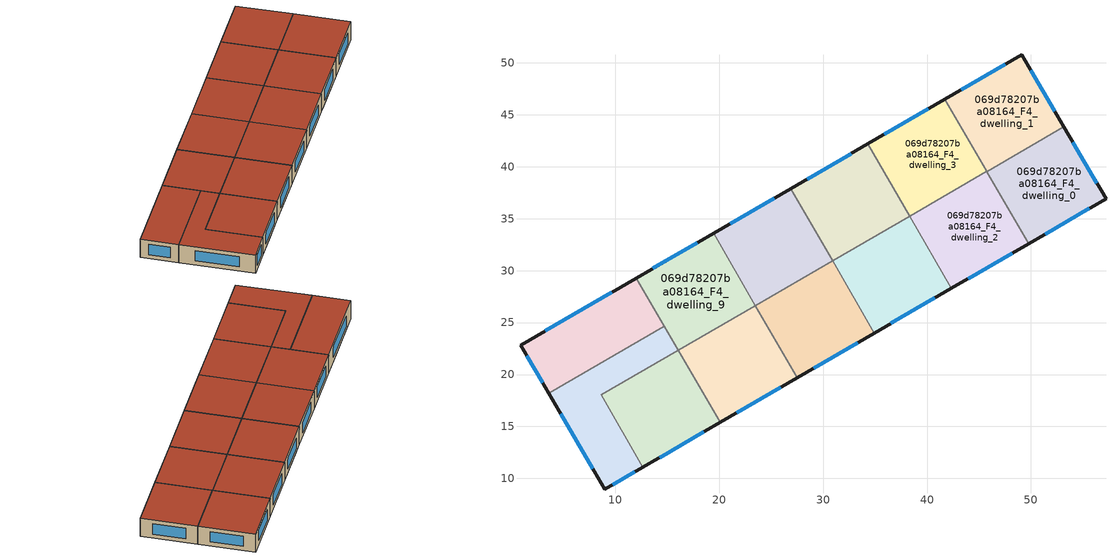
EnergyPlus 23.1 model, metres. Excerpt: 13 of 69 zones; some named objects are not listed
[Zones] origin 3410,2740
069d78207ba08164_F4_dwelling_0
 floor to 069d78207ba08164_F3_dwelling_7 (EU_floor_Construction): 53.19,43.84 57.23,36.92 50.33,32.92 46.31,39.86 z12
 floor adiabatic (EU_floor_Construction): 46.31,39.86 50.33,32.92 49.78,32.6 45.76,39.54 z12
 wall outside (EU_wall_Construction): 49.78,32.6 57.23,36.92 53.19,43.84 z12:15
 wall to 069d78207ba08164_F4_dwelling_2 (EU_wall_Construction): 45.76,39.54 49.78,32.6 z12:15
 wall to 069d78207ba08164_F4_dwelling_1 (EU_wall_Construction): 53.19,43.84 45.76,39.54 z12:15
 window (EU_Window_Construction): 56.37,38.4 54.05,42.36 / 51.38,33.53 55.64,36 z12.64:14.36
 roof outside (EU_roof_Construction): 57.23,36.92 53.19,43.84 45.76,39.54 49.78,32.6 z15
069d78207ba08164_F4_dwelling_1
 floor to 069d78207ba08164_F3_dwelling_0 (EU_floor_Construction): 49.13,50.79 53.18,43.86 46.27,39.85 42.25,46.8 z12
 floor to 069d78207ba08164_F3_dwelling_1 (EU_floor_Construction): 42.25,46.8 46.27,39.85 45.76,39.55 41.73,46.5 z12
 floor to 069d78207ba08164_F3_dwelling_7 (EU_floor_Construction): 53.18,43.86 53.19,43.84 46.31,39.86 46.3,39.87 z12
 wall outside (EU_wall_Construction): 53.19,43.84 49.13,50.79 41.73,46.5 z12:15
 wall to 069d78207ba08164_F4_dwelling_3 (EU_wall_Construction): 41.73,46.5 45.76,39.55 z12:15
 wall to 069d78207ba08164_F4_dwelling_2 (EU_wall_Construction): 45.76,39.55 45.76,39.54 z12:15
 window (EU_Window_Construction): 52.32,45.33 50,49.3 / 47.54,49.87 43.31,47.42 z12.64:14.36
 roof outside (EU_roof_Construction): 53.19,43.84 49.13,50.79 41.73,46.5 45.76,39.54 z15
069d78207ba08164_F4_dwelling_10
 floor to 069d78207ba08164_F3_dwelling_13 (EU_floor_Construction): 11.82,19.89 15.85,12.94 12.66,11.09 8.63,18.04 z12
 floor adiabatic (EU_floor_Construction): 16.05,22.34 20.08,15.39 15.85,12.94 11.82,19.89 z12
 wall outside (EU_wall_Construction): 12.66,11.09 20.08,15.39 z12:15
 wall to 069d78207ba08164_F4_dwelling_8 (EU_wall_Construction): 20.08,15.39 16.05,22.34 z12:15
 wall to 069d78207ba08164_F4_dwelling_11 (EU_wall_Construction): 16.05,22.34 8.63,18.04 12.66,11.09 z12:15
 window (EU_Window_Construction): 14.25,12.01 18.49,14.47 z12.64:14.36
 roof outside (EU_roof_Construction): 20.08,15.39 16.05,22.34 8.63,18.04 12.66,11.09 z15
069d78207ba08164_F4_dwelling_11
 floor to 069d78207ba08164_F3_dwelling_13 (EU_floor_Construction): 8.63,18.04 12.66,11.09 8.97,8.95 4.91,15.89 z12
 floor to 069d78207ba08164_F3_dwelling_6 (EU_floor_Construction): 10.45,22.2 11.8,19.87 4.91,15.89 3.56,18.2 z12
 floor to 069d78207ba08164_F3_dwelling_5 (EU_floor_Construction): 14.71,24.66 16.05,22.34 11.8,19.87 10.45,22.2 z12
 wall outside (EU_wall_Construction): 3.56,18.2 8.97,8.95 12.66,11.09 z12:15
 wall to 069d78207ba08164_F4_dwelling_12 (EU_wall_Construction): 14.71,24.66 3.56,18.2 z12:15
 wall to 069d78207ba08164_F4_dwelling_9 (EU_wall_Construction): 16.05,22.34 14.71,24.66 z12:15
 window (EU_Window_Construction): 9.76,9.41 11.87,10.63 / 4.72,16.22 7.81,10.93 z12.64:14.36
 roof outside (EU_roof_Construction): 12.66,11.09 8.63,18.04 16.05,22.34 14.71,24.66 3.56,18.2 8.97,8.95 z15
069d78207ba08164_F4_dwelling_12
 floor to 069d78207ba08164_F3_dwelling_6 (EU_floor_Construction): 7.77,26.82 10.45,22.2 3.56,18.2 0.86,22.82 z12
 floor to 069d78207ba08164_F3_dwelling_5 (EU_floor_Construction): 12.03,29.29 14.71,24.66 10.45,22.2 7.77,26.82 z12
 wall outside (EU_wall_Construction): 12.03,29.29 0.86,22.82 3.56,18.2 z12:15
 wall to 069d78207ba08164_F4_dwelling_9 (EU_wall_Construction): 14.71,24.66 12.03,29.29 z12:15
 window (EU_Window_Construction): 1.44,21.83 2.98,19.19 / 9.63,27.9 3.25,24.21 z12.64:14.36
 roof outside (EU_roof_Construction): 14.71,24.66 12.03,29.29 0.86,22.82 3.56,18.2 z15
069d78207ba08164_F4_dwelling_2
 floor to 069d78207ba08164_F3_dwelling_8 (EU_floor_Construction): 45.76,39.55 49.78,32.6 43.43,28.92 39.4,35.87 z12
 floor to 069d78207ba08164_F3_dwelling_9 (EU_floor_Construction): 39.4,35.87 43.43,28.92 42.36,28.3 38.33,35.25 z12
 wall outside (EU_wall_Construction): 42.36,28.3 49.78,32.6 z12:15
 wall to 069d78207ba08164_F4_dwelling_4 (EU_wall_Construction): 38.33,35.25 42.36,28.3 z12:15
 wall to 069d78207ba08164_F4_dwelling_3 (EU_wall_Construction): 45.76,39.55 38.33,35.25 z12:15
 window (EU_Window_Construction): 43.95,29.22 48.19,31.68 z12.64:14.36
 roof outside (EU_roof_Construction): 49.78,32.6 45.76,39.55 38.33,35.25 42.36,28.3 z15
069d78207ba08164_F4_dwelling_3
 floor to 069d78207ba08164_F3_dwelling_1 (EU_floor_Construction): 41.73,46.5 45.76,39.55 39.38,35.86 35.35,42.81 z12
 floor to 069d78207ba08164_F3_dwelling_2 (EU_floor_Construction): 35.35,42.81 39.38,35.86 38.33,35.25 34.3,42.2 z12
 wall outside (EU_wall_Construction): 41.73,46.5 34.3,42.2 z12:15
 wall to 069d78207ba08164_F4_dwelling_5 (EU_wall_Construction): 34.3,42.2 38.33,35.25 z12:15
 window (EU_Window_Construction): 40.14,45.58 35.89,43.12 z12.64:14.36
 roof outside (EU_roof_Construction): 45.76,39.55 41.73,46.5 34.3,42.2 38.33,35.25 z15
069d78207ba08164_F4_dwelling_4
 floor to 069d78207ba08164_F3_dwelling_9 (EU_floor_Construction): 38.33,35.25 42.36,28.3 36.54,24.93 32.51,31.88 z12
 floor to 069d78207ba08164_F3_dwelling_10 (EU_floor_Construction): 32.51,31.88 36.54,24.93 34.93,24 30.9,30.95 z12
 wall outside (EU_wall_Construction): 34.93,24 42.36,28.3 z12:15
 wall to 069d78207ba08164_F4_dwelling_6 (EU_wall_Construction): 30.9,30.95 34.93,24 z12:15
 wall to 069d78207ba08164_F4_dwelling_5 (EU_wall_Construction): 38.33,35.25 30.9,30.95 z12:15
 window (EU_Window_Construction): 36.52,24.92 40.77,27.38 z12.64:14.36
 roof outside (EU_roof_Construction): 42.36,28.3 38.33,35.25 30.9,30.95 34.93,24 z15
069d78207ba08164_F4_dwelling_5
 floor to 069d78207ba08164_F3_dwelling_2 (EU_floor_Construction): 34.3,42.2 38.33,35.25 32.48,31.86 28.46,38.81 z12
 floor to 069d78207ba08164_F3_dwelling_3 (EU_floor_Construction): 28.46,38.81 32.48,31.86 30.9,30.95 26.88,37.9 z12
 wall outside (EU_wall_Construction): 34.3,42.2 26.88,37.9 z12:15
 wall to 069d78207ba08164_F4_dwelling_7 (EU_wall_Construction): 26.88,37.9 30.9,30.95 z12:15
 window (EU_Window_Construction): 32.71,41.28 28.47,38.82 z12.64:14.36
 roof outside (EU_roof_Construction): 38.33,35.25 34.3,42.2 26.88,37.9 30.9,30.95 z15
069d78207ba08164_F4_dwelling_6
 floor to 069d78207ba08164_F3_dwelling_10 (EU_floor_Construction): 30.9,30.95 34.93,24 29.64,20.93 25.61,27.88 z12
 floor to 069d78207ba08164_F3_dwelling_11 (EU_floor_Construction): 25.61,27.88 29.64,20.93 27.51,19.69 23.48,26.64 z12
 wall outside (EU_wall_Construction): 27.51,19.69 34.93,24 z12:15
 wall to 069d78207ba08164_F4_dwelling_8 (EU_wall_Construction): 23.48,26.64 27.51,19.69 z12:15
 wall to 069d78207ba08164_F4_dwelling_7 (EU_wall_Construction): 30.9,30.95 23.48,26.64 z12:15
 window (EU_Window_Construction): 29.1,20.62 33.34,23.08 z12.64:14.36
 roof outside (EU_roof_Construction): 34.93,24 30.9,30.95 23.48,26.64 27.51,19.69 z15
069d78207ba08164_F4_dwelling_7
 floor to 069d78207ba08164_F3_dwelling_3 (EU_floor_Construction): 26.88,37.9 30.9,30.95 25.59,27.87 21.56,34.81 z12
 floor to 069d78207ba08164_F3_dwelling_4 (EU_floor_Construction): 21.56,34.81 25.59,27.87 23.48,26.64 19.45,33.59 z12
 wall outside (EU_wall_Construction): 26.88,37.9 19.45,33.59 z12:15
 wall to 069d78207ba08164_F4_dwelling_9 (EU_wall_Construction): 19.45,33.59 23.48,26.64 z12:15
 window (EU_Window_Construction): 25.29,36.97 21.04,34.51 z12.64:14.36
 roof outside (EU_roof_Construction): 30.9,30.95 26.88,37.9 19.45,33.59 23.48,26.64 z15
069d78207ba08164_F4_dwelling_8
 floor to 069d78207ba08164_F3_dwelling_11 (EU_floor_Construction): 23.48,26.64 27.51,19.69 22.75,16.94 18.72,23.88 z12
 floor to 069d78207ba08164_F3_dwelling_12 (EU_floor_Construction): 18.72,23.88 22.75,16.94 20.08,15.39 16.05,22.34 z12
 wall outside (EU_wall_Construction): 20.08,15.39 27.51,19.69 z12:15
 wall to 069d78207ba08164_F4_dwelling_9 (EU_wall_Construction): 23.48,26.64 16.05,22.34 z12:15
 window (EU_Window_Construction): 21.67,16.31 25.92,18.77 z12.64:14.36
 roof outside (EU_roof_Construction): 27.51,19.69 23.48,26.64 16.05,22.34 20.08,15.39 z15
069d78207ba08164_F4_dwelling_9
 floor adiabatic (EU_floor_Construction): 19.45,33.59 23.48,26.64 16.05,22.34 12.03,29.29 z12
 wall outside (EU_wall_Construction): 19.45,33.59 12.03,29.29 z12:15
 window (EU_Window_Construction): 17.86,32.67 13.62,30.21 z12.64:14.36
 roof outside (EU_roof_Construction): 23.48,26.64 19.45,33.59 12.03,29.29 16.05,22.34 z15
[Building]
EU S2 Campaign: North Axis=0; Terrain=City; Solar Distribution=FullExterior
[Site:Location]
Yerevan-Zvartnots.Intl.AP: Latitude=40.15; Longitude=44.383; Time Zone=4; Elevation=854
[SizingPeriod:WeatherFileDays]
AnnualSizingPeriod: Begin Month=1; Begin Day of Month=1; End Month=12; End Day of Month=31; Day of Week for Start Day=Monday; Use Weather File Daylight Saving Period=No; Use Weather File Rain and Snow Indicators=No
[MATERIAL]
EU_InternalMass_Material: Roughness=MediumRough; Thickness=0.1; Conductivity=1; Density=1800; Specific Heat=900; Thermal Absorptance=0.9; Solar Absorptance=0.7; Visible Absorptance=0.7
[MATERIAL:NOMASS] Roughness=MediumRough; Thermal Absorptance=0.9; Solar Absorptance=0.7; Visible Absorptance=0.7
Name | Thermal Resistance
EU_wall_NoMass | 1.05043
EU_roof_NoMass | 1.45357
EU_floor_NoMass | 0.478065
[WINDOWMATERIAL:SIMPLEGLAZINGSYSTEM]
EU_Window_SimpleGlazing: UFactor=2.5566; Solar Heat Gain Coefficient=0.75; Visible Transmittance=0.75
[CONSTRUCTION]
EU_wall_Construction: EU_wall_NoMass
EU_roof_Construction: EU_roof_NoMass
EU_floor_Construction: EU_floor_NoMass
EU_Window_Construction: EU_Window_SimpleGlazing
EU_InternalMass_Construction: EU_InternalMass_Material
[ZONE] Type=1; Multiplier=1; Ceiling Height=autocalculate; Floor Area=autocalculate; Part of Total Floor Area=Yes
Name | Volume
069d78207ba08164_F4_dwelling_0; 069d78207ba08164_F4_dwelling_6; 069d78207ba08164_F4_dwelling_7 | 206.778
069d78207ba08164_F4_dwelling_1 | 206.809
069d78207ba08164_F4_dwelling_10 | 206.824
069d78207ba08164_F4_dwelling_11 | 206.773
069d78207ba08164_F4_dwelling_12 | 206.812
069d78207ba08164_F4_dwelling_2; 069d78207ba08164_F4_dwelling_4 | 206.807
069d78207ba08164_F4_dwelling_3 | 206.785
069d78207ba08164_F4_dwelling_5 | 206.811
069d78207ba08164_F4_dwelling_8 | 206.813
069d78207ba08164_F4_dwelling_9 | 206.795
[INTERNALMASS] Construction=EU_InternalMass_Construction
Name | Zone or ZoneList | Surface Area
069d78207ba08164_F4_dwelling_0_EU_InternalMass | 069d78207ba08164_F4_dwelling_0 | 68.925
069d78207ba08164_F4_dwelling_1_EU_InternalMass | 069d78207ba08164_F4_dwelling_1 | 68.9343
069d78207ba08164_F4_dwelling_2_EU_InternalMass | 069d78207ba08164_F4_dwelling_2 | 68.9377
069d78207ba08164_F4_dwelling_3_EU_InternalMass | 069d78207ba08164_F4_dwelling_3 | 68.9296
069d78207ba08164_F4_dwelling_4_EU_InternalMass | 069d78207ba08164_F4_dwelling_4 | 68.9355
069d78207ba08164_F4_dwelling_5_EU_InternalMass | 069d78207ba08164_F4_dwelling_5 | 68.939
069d78207ba08164_F4_dwelling_6_EU_InternalMass | 069d78207ba08164_F4_dwelling_6 | 68.9312
069d78207ba08164_F4_dwelling_7_EU_InternalMass | 069d78207ba08164_F4_dwelling_7 | 68.9253
069d78207ba08164_F4_dwelling_8_EU_InternalMass | 069d78207ba08164_F4_dwelling_8 | 68.9346
069d78207ba08164_F4_dwelling_9_EU_InternalMass | 069d78207ba08164_F4_dwelling_9 | 68.9296
069d78207ba08164_F4_dwelling_10_EU_InternalMass | 069d78207ba08164_F4_dwelling_10 | 68.9433
069d78207ba08164_F4_dwelling_11_EU_InternalMass | 069d78207ba08164_F4_dwelling_11 | 68.9244
069d78207ba08164_F4_dwelling_12_EU_InternalMass | 069d78207ba08164_F4_dwelling_12 | 68.9354
[OTHEREQUIPMENT] Fuel Type=Electricity; Design Level Calculation Method=Watts/Area; Power per Zone Floor Area=1; Fraction Latent=0; Fraction Radiant=0; Fraction Lost=0; Carbon Dioxide Generation Rate=0; EndUse Subcategory=EU_Step8_InternalGains
Name | Zone or ZoneList or Space or SpaceList | Schedule
EU_Step8_InternalGain_069d78207ba08164_F4_dwelling_0_f000 | 069d78207ba08164_F4_dwelling_0 | EU_Step8_GainSchedule_069d78207ba08164_F4_dwelling_0_f000
EU_Step8_InternalGain_069d78207ba08164_F4_dwelling_1_f000 | 069d78207ba08164_F4_dwelling_1 | EU_Step8_GainSchedule_069d78207ba08164_F4_dwelling_1_f000
EU_Step8_InternalGain_069d78207ba08164_F4_dwelling_2_f000 | 069d78207ba08164_F4_dwelling_2 | EU_Step8_GainSchedule_069d78207ba08164_F4_dwelling_2_f000
EU_Step8_InternalGain_069d78207ba08164_F4_dwelling_3_f000 | 069d78207ba08164_F4_dwelling_3 | EU_Step8_GainSchedule_069d78207ba08164_F4_dwelling_3_f000
EU_Step8_InternalGain_069d78207ba08164_F4_dwelling_4_f000 | 069d78207ba08164_F4_dwelling_4 | EU_Step8_GainSchedule_069d78207ba08164_F4_dwelling_4_f000
EU_Step8_InternalGain_069d78207ba08164_F4_dwelling_5_f000 | 069d78207ba08164_F4_dwelling_5 | EU_Step8_GainSchedule_069d78207ba08164_F4_dwelling_5_f000
EU_Step8_InternalGain_069d78207ba08164_F4_dwelling_6_f000 | 069d78207ba08164_F4_dwelling_6 | EU_Step8_GainSchedule_069d78207ba08164_F4_dwelling_6_f000
EU_Step8_InternalGain_069d78207ba08164_F4_dwelling_7_f000 | 069d78207ba08164_F4_dwelling_7 | EU_Step8_GainSchedule_069d78207ba08164_F4_dwelling_7_f000
EU_Step8_InternalGain_069d78207ba08164_F4_dwelling_8_f000 | 069d78207ba08164_F4_dwelling_8 | EU_Step8_GainSchedule_069d78207ba08164_F4_dwelling_8_f000
EU_Step8_InternalGain_069d78207ba08164_F4_dwelling_9_f000 | 069d78207ba08164_F4_dwelling_9 | EU_Step8_GainSchedule_069d78207ba08164_F4_dwelling_9_f000
EU_Step8_InternalGain_069d78207ba08164_F4_dwelling_10_f000 | 069d78207ba08164_F4_dwelling_10 | EU_Step8_GainSchedule_069d78207ba08164_F4_dwelling_10_f000
EU_Step8_InternalGain_069d78207ba08164_F4_dwelling_11_f000 | 069d78207ba08164_F4_dwelling_11 | EU_Step8_GainSchedule_069d78207ba08164_F4_dwelling_11_f000
EU_Step8_InternalGain_069d78207ba08164_F4_dwelling_12_f000 | 069d78207ba08164_F4_dwelling_12 | EU_Step8_GainSchedule_069d78207ba08164_F4_dwelling_12_f000
[ZONEVENTILATION:DESIGNFLOWRATE] Schedule=EU_AlwaysOn; Design Flow Rate Calculation Method=AirChanges/Hour; Air Changes per Hour=0.557805; Ventilation Type=Natural; Fan Pressure Rise=0; Fan Total Efficiency=1; Constant Term Coefficient=1; Temperature Term Coefficient=0; Velocity Term Coefficient=0; Velocity Squared Term Coefficient=0; Minimum Indoor Temperature=-100; Maximum Indoor Temperature=100; Delta Temperature=-100; Minimum Outdoor Temperature=-100; Maximum Outdoor Temperature=100; Maximum Wind Speed=40
Name | Zone or ZoneList or Space or SpaceList
EU_ConstantAir_069d78207ba08164_F4_dwelling_0 | 069d78207ba08164_F4_dwelling_0
EU_ConstantAir_069d78207ba08164_F4_dwelling_1 | 069d78207ba08164_F4_dwelling_1
EU_ConstantAir_069d78207ba08164_F4_dwelling_2 | 069d78207ba08164_F4_dwelling_2
EU_ConstantAir_069d78207ba08164_F4_dwelling_3 | 069d78207ba08164_F4_dwelling_3
EU_ConstantAir_069d78207ba08164_F4_dwelling_4 | 069d78207ba08164_F4_dwelling_4
EU_ConstantAir_069d78207ba08164_F4_dwelling_5 | 069d78207ba08164_F4_dwelling_5
EU_ConstantAir_069d78207ba08164_F4_dwelling_6 | 069d78207ba08164_F4_dwelling_6
EU_ConstantAir_069d78207ba08164_F4_dwelling_7 | 069d78207ba08164_F4_dwelling_7
EU_ConstantAir_069d78207ba08164_F4_dwelling_8 | 069d78207ba08164_F4_dwelling_8
EU_ConstantAir_069d78207ba08164_F4_dwelling_9 | 069d78207ba08164_F4_dwelling_9
EU_ConstantAir_069d78207ba08164_F4_dwelling_10 | 069d78207ba08164_F4_dwelling_10
EU_ConstantAir_069d78207ba08164_F4_dwelling_11 | 069d78207ba08164_F4_dwelling_11
EU_ConstantAir_069d78207ba08164_F4_dwelling_12 | 069d78207ba08164_F4_dwelling_12
[HVACTEMPLATE:ZONE:IDEALLOADSAIRSYSTEM] System Availability Schedule=EU_AlwaysOn; Maximum Heating Supply Air Temperature=50; Minimum Cooling Supply Air Temperature=13; Maximum Heating Supply Air Humidity Ratio=0.0156; Minimum Cooling Supply Air Humidity Ratio=0.0077; Heating Limit=NoLimit; Cooling Limit=NoLimit; Heating Availability Schedule=EU_AlwaysOn; Cooling Availability Schedule=EU_CoolingOff; Dehumidification Control Type=ConstantSensibleHeatRatio; Cooling Sensible Heat Ratio=0.7; Dehumidification Setpoint=60; Humidification Control Type=None; Humidification Setpoint=30; Outdoor Air Method=None; Outdoor Air Flow Rate per Person=0.00944; Outdoor Air Flow Rate per Zone Floor Area=0; Outdoor Air Flow Rate per Zone=0; Demand Controlled Ventilation Type=None; Outdoor Air Economizer Type=NoEconomizer; Heat Recovery Type=None; Sensible Heat Recovery Effectiveness=0.7; Latent Heat Recovery Effectiveness=0.65
Name | Template Thermostat
069d78207ba08164_F4_dwelling_0 | EU_HeatOnly_069d78207ba08164_F4_dwelling_0
069d78207ba08164_F4_dwelling_1 | EU_HeatOnly_069d78207ba08164_F4_dwelling_1
069d78207ba08164_F4_dwelling_2 | EU_HeatOnly_069d78207ba08164_F4_dwelling_2
069d78207ba08164_F4_dwelling_3 | EU_HeatOnly_069d78207ba08164_F4_dwelling_3
069d78207ba08164_F4_dwelling_4 | EU_HeatOnly_069d78207ba08164_F4_dwelling_4
069d78207ba08164_F4_dwelling_5 | EU_HeatOnly_069d78207ba08164_F4_dwelling_5
069d78207ba08164_F4_dwelling_6 | EU_HeatOnly_069d78207ba08164_F4_dwelling_6
069d78207ba08164_F4_dwelling_7 | EU_HeatOnly_069d78207ba08164_F4_dwelling_7
069d78207ba08164_F4_dwelling_8 | EU_HeatOnly_069d78207ba08164_F4_dwelling_8
069d78207ba08164_F4_dwelling_9 | EU_HeatOnly_069d78207ba08164_F4_dwelling_9
069d78207ba08164_F4_dwelling_10 | EU_HeatOnly_069d78207ba08164_F4_dwelling_10
069d78207ba08164_F4_dwelling_11 | EU_HeatOnly_069d78207ba08164_F4_dwelling_11
069d78207ba08164_F4_dwelling_12 | EU_HeatOnly_069d78207ba08164_F4_dwelling_12
[SIZING:ZONE] Zone Cooling Design Supply Air Temperature Input Method=SupplyAirTemperature; Zone Cooling Design Supply Air Temperature=13; Zone Heating Design Supply Air Temperature Input Method=SupplyAirTemperature; Zone Heating Design Supply Air Temperature=50; Zone Cooling Design Supply Air Humidity Ratio=0.008; Zone Heating Design Supply Air Humidity Ratio=0.008; Cooling Design Air Flow Method=DesignDay; Cooling Design Air Flow Rate=0; Cooling Minimum Air Flow per Zone Floor Area=0.000762; Cooling Minimum Air Flow=0; Cooling Minimum Air Flow Fraction=0.2; Heating Design Air Flow Method=DesignDay; Heating Design Air Flow Rate=0; Heating Maximum Air Flow per Zone Floor Area=0.002032; Heating Maximum Air Flow=0.141576; Heating Maximum Air Flow Fraction=0.3; Account for Dedicated Outdoor Air System=No; Dedicated Outdoor Air System Control Strategy=NeutralSupplyAir; Dedicated Outdoor Air Low Setpoint Temperature for Design=autosize; Dedicated Outdoor Air High Setpoint Temperature for Design=autosize; Zone Load Sizing Method=Sensible Load Only No Latent Load; Zone Latent Cooling Design Supply Air Humidity Ratio Input Method=HumidityRatioDifference; Zone Cooling Design Supply Air Humidity Ratio Difference=0.005; Zone Latent Heating Design Supply Air Humidity Ratio Input Method=HumidityRatioDifference; Zone Humidification Design Supply Air Humidity Ratio Difference=0.005
069d78207ba08164_F4_dwelling_0; 069d78207ba08164_F4_dwelling_1; 069d78207ba08164_F4_dwelling_2; 069d78207ba08164_F4_dwelling_3; 069d78207ba08164_F4_dwelling_4; 069d78207ba08164_F4_dwelling_5; 069d78207ba08164_F4_dwelling_6; 069d78207ba08164_F4_dwelling_7; 069d78207ba08164_F4_dwelling_8; 069d78207ba08164_F4_dwelling_9; 069d78207ba08164_F4_dwelling_10; 069d78207ba08164_F4_dwelling_11; 069d78207ba08164_F4_dwelling_12
[SCHEDULE:CONSTANT]
Name | Hourly Value
EU_AlwaysOn | 1
EU_CoolingOff | 0
[SCHEDULE:FILE] Column Number=1; Rows to Skip at Top=0; Number of Hours of Data=8760; Column Separator=Comma; Interpolate to Timestep=No; Minutes per Item=60; Adjust Schedule for Daylight Savings=Yes
Name | File
EU_Step8_GainSchedule_069d78207ba08164_F4_dwelling_0_f000 | ../../schedules/069d78207ba08164/069d78207ba08164_F4_dwelling_0_f000_gain.csv
EU_Step8_GainSchedule_069d78207ba08164_F4_dwelling_1_f000 | ../../schedules/069d78207ba08164/069d78207ba08164_F4_dwelling_1_f000_gain.csv
EU_Step8_GainSchedule_069d78207ba08164_F4_dwelling_2_f000 | ../../schedules/069d78207ba08164/069d78207ba08164_F4_dwelling_2_f000_gain.csv
EU_Step8_GainSchedule_069d78207ba08164_F4_dwelling_3_f000 | ../../schedules/069d78207ba08164/069d78207ba08164_F4_dwelling_3_f000_gain.csv
EU_Step8_GainSchedule_069d78207ba08164_F4_dwelling_4_f000 | ../../schedules/069d78207ba08164/069d78207ba08164_F4_dwelling_4_f000_gain.csv
EU_Step8_GainSchedule_069d78207ba08164_F4_dwelling_5_f000 | ../../schedules/069d78207ba08164/069d78207ba08164_F4_dwelling_5_f000_gain.csv
EU_Step8_GainSchedule_069d78207ba08164_F4_dwelling_6_f000 | ../../schedules/069d78207ba08164/069d78207ba08164_F4_dwelling_6_f000_gain.csv
EU_Step8_GainSchedule_069d78207ba08164_F4_dwelling_7_f000 | ../../schedules/069d78207ba08164/069d78207ba08164_F4_dwelling_7_f000_gain.csv
EU_Step8_GainSchedule_069d78207ba08164_F4_dwelling_8_f000 | ../../schedules/069d78207ba08164/069d78207ba08164_F4_dwelling_8_f000_gain.csv
EU_Step8_GainSchedule_069d78207ba08164_F4_dwelling_9_f000 | ../../schedules/069d78207ba08164/069d78207ba08164_F4_dwelling_9_f000_gain.csv
EU_Step8_GainSchedule_069d78207ba08164_F4_dwelling_10_f000 | ../../schedules/069d78207ba08164/069d78207ba08164_F4_dwelling_10_f000_gain.csv
EU_Step8_GainSchedule_069d78207ba08164_F4_dwelling_11_f000 | ../../schedules/069d78207ba08164/069d78207ba08164_F4_dwelling_11_f000_gain.csv
EU_Step8_GainSchedule_069d78207ba08164_F4_dwelling_12_f000 | ../../schedules/069d78207ba08164/069d78207ba08164_F4_dwelling_12_f000_gain.csv
